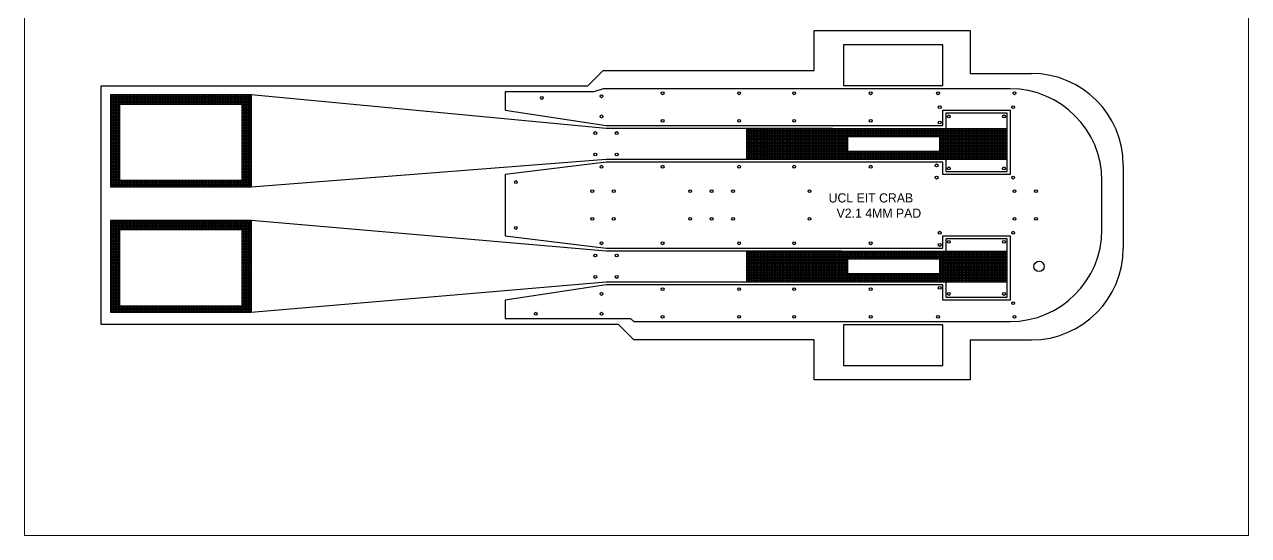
# Model space of a CAD drawing. Header units: millimetres. Extents: x 43.3 to 83.3, y 94.2 to 164.2.
# Drawn here: x 43.29 to 83.29, y 94.21 to 110.9 of the extents above; entities that cross this region are included whole.
import ezdxf

# ---------------------------------------------------------------- set-up
doc = ezdxf.new("R2010")
doc.units = ezdxf.units.MM
for name, color, linetype in [('Adhesion Layer', 52, 'Continuous'), ('Foil', 5, 'Continuous'), ('Opening', 1, 'Continuous'), ('Outline', 3, 'Continuous')]:
    doc.layers.add(name, color=color, linetype=linetype)

msp = doc.modelspace()

# ---------------------------------------------------------------- linework, layer by layer
at = {"layer": 'Adhesion Layer'}
for p, q in [((46.1, 108.6), (50.7, 108.6)), ((46.1, 108.6), (46.1, 105.6)), ((46.1, 108.55), (50.7, 108.55)), ((46.1, 108.5), (50.7, 108.5)), ((46.1, 108.45), (50.7, 108.45)), ((46.15, 108.6), (46.15, 105.6)), ((46.2, 108.6), (46.2, 105.6)), ((46.25, 108.6), (46.25, 105.6)), ((46.3, 108.6), (46.3, 105.6)), ((46.35, 108.6), (46.35, 105.6)), ((46.4, 108.6), (46.4, 105.6)), ((46.45, 108.6), (46.45, 108.3)), ((46.5, 108.6), (46.5, 108.3)), ((46.55, 108.6), (46.55, 108.3)), ((46.6, 108.6), (46.6, 108.3)), ((46.65, 108.6), (46.65, 108.3)), ((46.7, 108.6), (46.7, 108.3)), ((46.75, 108.6), (46.75, 108.3)), ((46.8, 108.6), (46.8, 108.3)), ((46.85, 108.6), (46.85, 108.3)), ((46.9, 108.6), (46.9, 108.3)), ((46.95, 108.6), (46.95, 108.3)), ((47, 108.6), (47, 108.3)), ((47.05, 108.6), (47.05, 108.3)), ((47.1, 108.6), (47.1, 108.3)), ((47.15, 108.6), (47.15, 108.3)), ((47.2, 108.6), (47.2, 108.3)), ((47.25, 108.6), (47.25, 108.3)), ((47.3, 108.6), (47.3, 108.3)), ((47.35, 108.6), (47.35, 108.3)), ((47.4, 108.6), (47.4, 108.3)), ((47.45, 108.6), (47.45, 108.3)), ((47.5, 108.6), (47.5, 108.3)), ((47.55, 108.6), (47.55, 108.3)), ((47.6, 108.6), (47.6, 108.3)), ((47.65, 108.6), (47.65, 108.3)), ((47.7, 108.6), (47.7, 108.3)), ((47.75, 108.6), (47.75, 108.3)), ((47.8, 108.6), (47.8, 108.3)), ((47.85, 108.6), (47.85, 108.3)), ((47.9, 108.6), (47.9, 108.3)), ((47.95, 108.6), (47.95, 108.3)), ((48, 108.6), (48, 108.3)), ((48.05, 108.6), (48.05, 108.3)), ((48.1, 108.6), (48.1, 108.3)), ((48.15, 108.6), (48.15, 108.3)), ((48.2, 108.6), (48.2, 108.3)), ((48.25, 108.6), (48.25, 108.3)), ((48.3, 108.6), (48.3, 108.3)), ((48.35, 108.6), (48.35, 108.3)), ((48.4, 108.6), (48.4, 108.3)), ((48.45, 108.6), (48.45, 108.3)), ((48.5, 108.6), (48.5, 108.3)), ((48.55, 108.6), (48.55, 108.3)), ((48.6, 108.6), (48.6, 108.3)), ((48.65, 108.6), (48.65, 108.3)), ((48.7, 108.6), (48.7, 108.3)), ((48.75, 108.6), (48.75, 108.3)), ((48.8, 108.6), (48.8, 108.3)), ((48.85, 108.6), (48.85, 108.3)), ((48.9, 108.6), (48.9, 108.3)), ((48.95, 108.6), (48.95, 108.3)), ((49, 108.6), (49, 108.3)), ((49.05, 108.6), (49.05, 108.3)), ((49.1, 108.6), (49.1, 108.3)), ((49.15, 108.6), (49.15, 108.3)), ((49.2, 108.6), (49.2, 108.3)), ((49.25, 108.6), (49.25, 108.3)), ((49.3, 108.6), (49.3, 108.3)), ((49.35, 108.6), (49.35, 108.3)), ((49.4, 108.6), (49.4, 108.3)), ((49.45, 108.6), (49.45, 108.3)), ((49.5, 108.6), (49.5, 108.3)), ((49.55, 108.6), (49.55, 108.3)), ((49.6, 108.6), (49.6, 108.3)), ((49.65, 108.6), (49.65, 108.3)), ((49.7, 108.6), (49.7, 108.3)), ((49.75, 108.6), (49.75, 108.3)), ((49.8, 108.6), (49.8, 108.3)), ((49.85, 108.6), (49.85, 108.3)), ((49.9, 108.6), (49.9, 108.3)), ((49.95, 108.6), (49.95, 108.3)), ((50, 108.6), (50, 108.3)), ((50.05, 108.6), (50.05, 108.3)), ((50.1, 108.6), (50.1, 108.3)), ((50.15, 108.6), (50.15, 108.3)), ((50.2, 108.6), (50.2, 108.3)), ((50.25, 108.6), (50.25, 108.3)), ((50.3, 108.6), (50.3, 108.3)), ((50.35, 108.6), (50.35, 108.3)), ((50.4, 108.6), (50.4, 105.6)), ((50.45, 108.6), (50.45, 105.6)), ((50.5, 108.6), (50.5, 105.6)), ((50.55, 108.6), (50.55, 105.6)), ((50.6, 108.6), (50.6, 105.6)), ((50.65, 108.6), (50.65, 105.6)), ((50.7, 108.6), (50.7, 105.6)), ((46.1, 108.4), (50.7, 108.4)), ((46.1, 108.35), (50.7, 108.35)), ((46.1, 108.3), (50.7, 108.3)), ((46.1, 108.25), (46.4, 108.25)), ((46.1, 108.2), (46.4, 108.2)), ((46.1, 108.15), (46.4, 108.15)), ((46.1, 108.1), (46.4, 108.1)), ((46.1, 108.05), (46.4, 108.05)), ((50.4, 108.25), (50.7, 108.25)), ((50.4, 108.2), (50.7, 108.2)), ((50.4, 108.15), (50.7, 108.15)), ((50.4, 108.1), (50.7, 108.1)), ((50.4, 108.05), (50.7, 108.05)), ((46.1, 108), (46.4, 108)), ((46.1, 107.95), (46.4, 107.95)), ((46.1, 107.9), (46.4, 107.9)), ((46.1, 107.85), (46.4, 107.85)), ((46.1, 107.8), (46.4, 107.8)), ((46.1, 107.75), (46.4, 107.75)), ((46.1, 107.7), (46.4, 107.7)), ((46.1, 107.65), (46.4, 107.65)), ((50.4, 108), (50.7, 108)), ((50.4, 107.95), (50.7, 107.95)), ((50.4, 107.9), (50.7, 107.9)), ((50.4, 107.85), (50.7, 107.85)), ((50.4, 107.8), (50.7, 107.8)), ((50.4, 107.75), (50.7, 107.75)), ((50.4, 107.7), (50.7, 107.7)), ((50.4, 107.65), (50.7, 107.65)), ((46.1, 107.6), (46.4, 107.6)), ((46.1, 107.55), (46.4, 107.55)), ((46.1, 107.5), (46.4, 107.5)), ((46.1, 107.45), (46.4, 107.45)), ((46.1, 107.4), (46.4, 107.4)), ((46.1, 107.35), (46.4, 107.35)), ((46.1, 107.3), (46.4, 107.3)), ((46.1, 107.25), (46.4, 107.25)), ((50.4, 107.6), (50.7, 107.6)), ((50.4, 107.55), (50.7, 107.55)), ((50.4, 107.5), (50.7, 107.5)), ((50.4, 107.45), (50.7, 107.45)), ((50.4, 107.4), (50.7, 107.4)), ((50.4, 107.35), (50.7, 107.35)), ((50.4, 107.3), (50.7, 107.3)), ((50.4, 107.25), (50.7, 107.25)), ((66.9, 106.5), (66.9, 107.5)), ((66.9, 107.5), (75.4, 107.5)), ((66.9, 107.45), (75.4, 107.45)), ((66.9, 107.4), (75.4, 107.4)), ((66.9, 107.35), (75.4, 107.35)), ((66.9, 107.3), (75.4, 107.3)), ((66.9, 107.25), (75.4, 107.25)), ((66.95, 106.5), (66.95, 107.5)), ((67, 106.5), (67, 107.5)), ((67.05, 106.5), (67.05, 107.5)), ((67.1, 106.5), (67.1, 107.5)), ((67.15, 106.5), (67.15, 107.5)), ((67.2, 106.5), (67.2, 107.5)), ((67.25, 106.5), (67.25, 107.5)), ((67.3, 106.5), (67.3, 107.5)), ((67.35, 106.5), (67.35, 107.5)), ((67.4, 106.5), (67.4, 107.5)), ((67.45, 106.5), (67.45, 107.5)), ((67.5, 106.5), (67.5, 107.5)), ((67.55, 106.5), (67.55, 107.5)), ((67.6, 106.5), (67.6, 107.5)), ((67.65, 106.5), (67.65, 107.5)), ((67.7, 106.5), (67.7, 107.5)), ((67.75, 106.5), (67.75, 107.5)), ((67.8, 106.5), (67.8, 107.5)), ((67.85, 106.5), (67.85, 107.5)), ((67.9, 106.5), (67.9, 107.5)), ((67.95, 106.5), (67.95, 107.5)), ((68, 106.5), (68, 107.5)), ((68.05, 106.5), (68.05, 107.5)), ((68.1, 106.5), (68.1, 107.5)), ((68.15, 106.5), (68.15, 107.5)), ((68.2, 106.5), (68.2, 107.5)), ((68.25, 106.5), (68.25, 107.5)), ((68.3, 106.5), (68.3, 107.5)), ((68.35, 106.5), (68.35, 107.5)), ((68.4, 106.5), (68.4, 107.5)), ((68.45, 106.5), (68.45, 107.5)), ((68.5, 106.5), (68.5, 107.5)), ((68.55, 106.5), (68.55, 107.5)), ((68.6, 106.5), (68.6, 107.5)), ((68.65, 106.5), (68.65, 107.5)), ((68.7, 106.5), (68.7, 107.5)), ((68.75, 106.5), (68.75, 107.5)), ((68.8, 106.5), (68.8, 107.5)), ((68.85, 106.5), (68.85, 107.5)), ((68.9, 106.5), (68.9, 107.5)), ((68.95, 106.5), (68.95, 107.5)), ((69, 106.5), (69, 107.5)), ((69.05, 106.5), (69.05, 107.5)), ((69.1, 106.5), (69.1, 107.5)), ((69.15, 106.5), (69.15, 107.5)), ((69.2, 106.5), (69.2, 107.5)), ((69.25, 106.5), (69.25, 107.5)), ((69.3, 106.5), (69.3, 107.5)), ((69.35, 106.5), (69.35, 107.5)), ((69.4, 106.5), (69.4, 107.5)), ((69.45, 106.5), (69.45, 107.5)), ((69.5, 106.5), (69.5, 107.5)), ((69.55, 106.5), (69.55, 107.5)), ((69.6, 106.5), (69.6, 107.5)), ((69.65, 106.5), (69.65, 107.5)), ((69.7, 106.5), (69.7, 107.5)), ((69.75, 106.5), (69.75, 107.5)), ((69.8, 106.5), (69.8, 107.5)), ((69.85, 106.5), (69.85, 107.5)), ((69.9, 106.5), (69.9, 107.5)), ((69.95, 106.5), (69.95, 107.5)), ((70, 106.5), (70, 107.5)), ((70.05, 106.5), (70.05, 107.5)), ((70.1, 106.5), (70.1, 107.5)), ((70.15, 106.5), (70.15, 107.5)), ((70.2, 106.5), (70.2, 107.5)), ((70.25, 107.233), (70.25, 107.5)), ((70.3, 107.233), (70.3, 107.5)), ((70.35, 107.233), (70.35, 107.5)), ((70.4, 107.233), (70.4, 107.5)), ((70.45, 107.233), (70.45, 107.5)), ((70.5, 107.233), (70.5, 107.5)), ((70.55, 107.233), (70.55, 107.5)), ((70.6, 107.233), (70.6, 107.5)), ((70.65, 107.233), (70.65, 107.5)), ((70.7, 107.233), (70.7, 107.5)), ((70.75, 107.233), (70.75, 107.5)), ((70.8, 107.233), (70.8, 107.5)), ((70.85, 107.233), (70.85, 107.5)), ((70.9, 107.233), (70.9, 107.5)), ((70.95, 107.233), (70.95, 107.5)), ((71, 107.233), (71, 107.5)), ((71.05, 107.233), (71.05, 107.5)), ((71.1, 107.233), (71.1, 107.5)), ((71.15, 107.233), (71.15, 107.5)), ((71.2, 107.233), (71.2, 107.5)), ((71.25, 107.233), (71.25, 107.5)), ((71.3, 107.233), (71.3, 107.5)), ((71.35, 107.233), (71.35, 107.5)), ((71.4, 107.233), (71.4, 107.5)), ((71.45, 107.233), (71.45, 107.5)), ((71.5, 107.233), (71.5, 107.5)), ((71.55, 107.233), (71.55, 107.5)), ((71.6, 107.233), (71.6, 107.5)), ((71.65, 107.233), (71.65, 107.5)), ((71.7, 107.233), (71.7, 107.5)), ((71.75, 107.233), (71.75, 107.5)), ((71.8, 107.233), (71.8, 107.5)), ((71.85, 107.233), (71.85, 107.5)), ((71.9, 107.233), (71.9, 107.5)), ((71.95, 107.233), (71.95, 107.5)), ((72, 107.233), (72, 107.5)), ((72.05, 107.233), (72.05, 107.5)), ((72.1, 107.233), (72.1, 107.5)), ((72.15, 107.233), (72.15, 107.5)), ((72.2, 107.233), (72.2, 107.5)), ((72.25, 107.233), (72.25, 107.5)), ((72.3, 107.233), (72.3, 107.5)), ((72.35, 107.233), (72.35, 107.5)), ((72.4, 107.233), (72.4, 107.5)), ((72.45, 107.233), (72.45, 107.5)), ((72.5, 107.233), (72.5, 107.5)), ((72.55, 107.233), (72.55, 107.5)), ((72.6, 107.233), (72.6, 107.5)), ((72.65, 107.233), (72.65, 107.5)), ((72.7, 107.233), (72.7, 107.5)), ((72.75, 107.233), (72.75, 107.5)), ((72.8, 107.233), (72.8, 107.5)), ((72.85, 107.233), (72.85, 107.5)), ((72.9, 107.233), (72.9, 107.5)), ((72.95, 107.233), (72.95, 107.5)), ((73, 107.233), (73, 107.5)), ((73.05, 107.233), (73.05, 107.5)), ((73.1, 107.233), (73.1, 107.5)), ((73.15, 107.233), (73.15, 107.5)), ((73.2, 106.5), (73.2, 107.5)), ((73.25, 106.5), (73.25, 107.5)), ((73.3, 106.5), (73.3, 107.5)), ((73.35, 106.5), (73.35, 107.5)), ((73.4, 106.5), (73.4, 107.5)), ((73.45, 106.5), (73.45, 107.5)), ((73.5, 106.5), (73.5, 107.5)), ((73.55, 106.5), (73.55, 107.5)), ((73.6, 106.5), (73.6, 107.5)), ((73.65, 106.5), (73.65, 107.5)), ((73.7, 106.5), (73.7, 107.5)), ((73.75, 106.5), (73.75, 107.5)), ((73.8, 106.5), (73.8, 107.5)), ((73.85, 106.5), (73.85, 107.5)), ((73.9, 106.5), (73.9, 107.5)), ((73.95, 106.5), (73.95, 107.5)), ((74, 106.5), (74, 107.5)), ((74.05, 106.5), (74.05, 107.5)), ((74.1, 106.5), (74.1, 107.5)), ((74.15, 106.5), (74.15, 107.5)), ((74.2, 106.5), (74.2, 107.5)), ((74.25, 106.5), (74.25, 107.5)), ((74.3, 106.5), (74.3, 107.5)), ((74.35, 106.5), (74.35, 107.5)), ((74.4, 106.5), (74.4, 107.5)), ((74.45, 106.5), (74.45, 107.5)), ((74.5, 106.5), (74.5, 107.5)), ((74.55, 106.5), (74.55, 107.5)), ((74.6, 106.5), (74.6, 107.5)), ((74.65, 106.5), (74.65, 107.5)), ((74.7, 106.5), (74.7, 107.5)), ((74.75, 106.5), (74.75, 107.5)), ((74.8, 106.5), (74.8, 107.5)), ((74.85, 106.5), (74.85, 107.5)), ((74.9, 106.5), (74.9, 107.5)), ((74.95, 106.5), (74.95, 107.5)), ((75, 106.5), (75, 107.5)), ((75.05, 106.5), (75.05, 107.5)), ((75.1, 106.5), (75.1, 107.5)), ((75.15, 106.5), (75.15, 107.5)), ((75.2, 106.5), (75.2, 107.5)), ((75.25, 106.5), (75.25, 107.5)), ((75.3, 106.5), (75.3, 107.5)), ((75.35, 106.5), (75.35, 107.5)), ((75.4, 106.5), (75.4, 107.5)), ((46.1, 107.2), (46.4, 107.2)), ((46.1, 107.15), (46.4, 107.15)), ((46.1, 107.1), (46.4, 107.1)), ((46.1, 107.05), (46.4, 107.05)), ((46.1, 107), (46.4, 107)), ((46.1, 106.95), (46.4, 106.95)), ((46.1, 106.9), (46.4, 106.9)), ((46.1, 106.85), (46.4, 106.85)), ((50.4, 107.2), (50.7, 107.2)), ((50.4, 107.15), (50.7, 107.15)), ((50.4, 107.1), (50.7, 107.1)), ((50.4, 107.05), (50.7, 107.05)), ((50.4, 107), (50.7, 107)), ((50.4, 106.95), (50.7, 106.95)), ((50.4, 106.9), (50.7, 106.9)), ((50.4, 106.85), (50.7, 106.85)), ((66.9, 107.2), (70.2, 107.2)), ((66.9, 107.15), (70.2, 107.15)), ((66.9, 107.1), (70.2, 107.1)), ((66.9, 107.05), (70.2, 107.05)), ((66.9, 107), (70.2, 107)), ((66.9, 106.95), (70.2, 106.95)), ((66.9, 106.9), (70.2, 106.9)), ((66.9, 106.85), (70.2, 106.85)), ((73.2, 107.2), (75.4, 107.2)), ((73.2, 107.15), (75.4, 107.15)), ((73.2, 107.1), (75.4, 107.1)), ((73.2, 107.05), (75.4, 107.05)), ((73.2, 107), (75.4, 107)), ((73.2, 106.95), (75.4, 106.95)), ((73.2, 106.9), (75.4, 106.9)), ((73.2, 106.85), (75.4, 106.85)), ((46.1, 106.8), (46.4, 106.8)), ((46.1, 106.75), (46.4, 106.75)), ((46.1, 106.7), (46.4, 106.7)), ((46.1, 106.65), (46.4, 106.65)), ((46.1, 106.6), (46.4, 106.6)), ((46.1, 106.55), (46.4, 106.55)), ((46.1, 106.5), (46.4, 106.5)), ((46.1, 106.45), (46.4, 106.45)), ((50.4, 106.8), (50.7, 106.8)), ((50.4, 106.75), (50.7, 106.75)), ((50.4, 106.7), (50.7, 106.7)), ((50.4, 106.65), (50.7, 106.65)), ((50.4, 106.6), (50.7, 106.6)), ((50.4, 106.55), (50.7, 106.55)), ((50.4, 106.5), (50.7, 106.5)), ((50.4, 106.45), (50.7, 106.45)), ((66.9, 106.8), (70.2, 106.8)), ((66.9, 106.75), (75.4, 106.75)), ((66.9, 106.7), (75.4, 106.7)), ((66.9, 106.65), (75.4, 106.65)), ((66.9, 106.6), (75.4, 106.6)), ((66.9, 106.55), (75.4, 106.55)), ((66.9, 106.5), (75.4, 106.5)), ((70.25, 106.5), (70.25, 106.767)), ((70.3, 106.5), (70.3, 106.767)), ((70.35, 106.5), (70.35, 106.767)), ((70.4, 106.5), (70.4, 106.767)), ((70.45, 106.5), (70.45, 106.767)), ((70.5, 106.5), (70.5, 106.767)), ((70.55, 106.5), (70.55, 106.767)), ((70.6, 106.5), (70.6, 106.767)), ((70.65, 106.5), (70.65, 106.767)), ((70.7, 106.5), (70.7, 106.767)), ((70.75, 106.5), (70.75, 106.767)), ((70.8, 106.5), (70.8, 106.767)), ((70.85, 106.5), (70.85, 106.767)), ((70.9, 106.5), (70.9, 106.767)), ((70.95, 106.5), (70.95, 106.767)), ((71, 106.5), (71, 106.767)), ((71.05, 106.5), (71.05, 106.767)), ((71.1, 106.5), (71.1, 106.767)), ((71.15, 106.5), (71.15, 106.767)), ((71.2, 106.5), (71.2, 106.767)), ((71.25, 106.5), (71.25, 106.767)), ((71.3, 106.5), (71.3, 106.767)), ((71.35, 106.5), (71.35, 106.767)), ((71.4, 106.5), (71.4, 106.767)), ((71.45, 106.5), (71.45, 106.767)), ((71.5, 106.5), (71.5, 106.767)), ((71.55, 106.5), (71.55, 106.767)), ((71.6, 106.5), (71.6, 106.767)), ((71.65, 106.5), (71.65, 106.767)), ((71.7, 106.5), (71.7, 106.767)), ((71.75, 106.5), (71.75, 106.767)), ((71.8, 106.5), (71.8, 106.767)), ((71.85, 106.5), (71.85, 106.767)), ((71.9, 106.5), (71.9, 106.767)), ((71.95, 106.5), (71.95, 106.767)), ((72, 106.5), (72, 106.767)), ((72.05, 106.5), (72.05, 106.767)), ((72.1, 106.5), (72.1, 106.767)), ((72.15, 106.5), (72.15, 106.767)), ((72.2, 106.5), (72.2, 106.767)), ((72.25, 106.5), (72.25, 106.767)), ((72.3, 106.5), (72.3, 106.767)), ((72.35, 106.5), (72.35, 106.767)), ((72.4, 106.5), (72.4, 106.767)), ((72.45, 106.5), (72.45, 106.767)), ((72.5, 106.5), (72.5, 106.767)), ((72.55, 106.5), (72.55, 106.767)), ((72.6, 106.5), (72.6, 106.767)), ((72.65, 106.5), (72.65, 106.767)), ((72.7, 106.5), (72.7, 106.767)), ((72.75, 106.5), (72.75, 106.767)), ((72.8, 106.5), (72.8, 106.767)), ((72.85, 106.5), (72.85, 106.767)), ((72.9, 106.5), (72.9, 106.767)), ((72.95, 106.5), (72.95, 106.767)), ((73, 106.5), (73, 106.767)), ((73.05, 106.5), (73.05, 106.767)), ((73.1, 106.5), (73.1, 106.767)), ((73.15, 106.5), (73.15, 106.767)), ((73.2, 106.8), (75.4, 106.8)), ((46.1, 106.4), (46.4, 106.4)), ((46.1, 106.35), (46.4, 106.35)), ((46.1, 106.3), (46.4, 106.3)), ((46.1, 106.25), (46.4, 106.25)), ((46.1, 106.2), (46.4, 106.2)), ((46.1, 106.15), (46.4, 106.15)), ((46.1, 106.1), (46.4, 106.1)), ((46.1, 106.05), (46.4, 106.05)), ((50.4, 106.4), (50.7, 106.4)), ((50.4, 106.35), (50.7, 106.35)), ((50.4, 106.3), (50.7, 106.3)), ((50.4, 106.25), (50.7, 106.25)), ((50.4, 106.2), (50.7, 106.2)), ((50.4, 106.15), (50.7, 106.15)), ((50.4, 106.1), (50.7, 106.1)), ((50.4, 106.05), (50.7, 106.05)), ((46.1, 106), (46.4, 106)), ((46.1, 105.95), (46.4, 105.95)), ((46.1, 105.9), (46.4, 105.9)), ((46.1, 105.85), (46.4, 105.85)), ((46.1, 105.8), (50.7, 105.8)), ((46.1, 105.75), (50.7, 105.75)), ((46.1, 105.7), (50.7, 105.7)), ((46.1, 105.65), (50.7, 105.65)), ((46.45, 105.8), (46.45, 105.6)), ((46.5, 105.8), (46.5, 105.6)), ((46.55, 105.8), (46.55, 105.6)), ((46.6, 105.8), (46.6, 105.6)), ((46.65, 105.8), (46.65, 105.6)), ((46.7, 105.8), (46.7, 105.6)), ((46.75, 105.8), (46.75, 105.6)), ((46.8, 105.8), (46.8, 105.6)), ((46.85, 105.8), (46.85, 105.6)), ((46.9, 105.8), (46.9, 105.6)), ((46.95, 105.8), (46.95, 105.6)), ((47, 105.8), (47, 105.6)), ((47.05, 105.8), (47.05, 105.6)), ((47.1, 105.8), (47.1, 105.6)), ((47.15, 105.8), (47.15, 105.6)), ((47.2, 105.8), (47.2, 105.6)), ((47.25, 105.8), (47.25, 105.6)), ((47.3, 105.8), (47.3, 105.6)), ((47.35, 105.8), (47.35, 105.6)), ((47.4, 105.8), (47.4, 105.6)), ((47.45, 105.8), (47.45, 105.6)), ((47.5, 105.8), (47.5, 105.6)), ((47.55, 105.8), (47.55, 105.6)), ((47.6, 105.8), (47.6, 105.6)), ((47.65, 105.8), (47.65, 105.6)), ((47.7, 105.8), (47.7, 105.6)), ((47.75, 105.8), (47.75, 105.6)), ((47.8, 105.8), (47.8, 105.6)), ((47.85, 105.8), (47.85, 105.6)), ((47.9, 105.8), (47.9, 105.6)), ((47.95, 105.8), (47.95, 105.6)), ((48, 105.8), (48, 105.6)), ((48.05, 105.8), (48.05, 105.6)), ((48.1, 105.8), (48.1, 105.6)), ((48.15, 105.8), (48.15, 105.6)), ((48.2, 105.8), (48.2, 105.6)), ((48.25, 105.8), (48.25, 105.6)), ((48.3, 105.8), (48.3, 105.6)), ((48.35, 105.8), (48.35, 105.6)), ((48.4, 105.8), (48.4, 105.6)), ((48.45, 105.8), (48.45, 105.6)), ((48.5, 105.8), (48.5, 105.6)), ((48.55, 105.8), (48.55, 105.6)), ((48.6, 105.8), (48.6, 105.6)), ((48.65, 105.8), (48.65, 105.6)), ((48.7, 105.8), (48.7, 105.6)), ((48.75, 105.8), (48.75, 105.6)), ((48.8, 105.8), (48.8, 105.6)), ((48.85, 105.8), (48.85, 105.6)), ((48.9, 105.8), (48.9, 105.6)), ((48.95, 105.8), (48.95, 105.6)), ((49, 105.8), (49, 105.6)), ((49.05, 105.8), (49.05, 105.6)), ((49.1, 105.8), (49.1, 105.6)), ((49.15, 105.8), (49.15, 105.6)), ((49.2, 105.8), (49.2, 105.6)), ((49.25, 105.8), (49.25, 105.6)), ((49.3, 105.8), (49.3, 105.6)), ((49.35, 105.8), (49.35, 105.6)), ((49.4, 105.8), (49.4, 105.6)), ((49.45, 105.8), (49.45, 105.6)), ((49.5, 105.8), (49.5, 105.6)), ((49.55, 105.8), (49.55, 105.6)), ((49.6, 105.8), (49.6, 105.6)), ((49.65, 105.8), (49.65, 105.6)), ((49.7, 105.8), (49.7, 105.6)), ((49.75, 105.8), (49.75, 105.6)), ((49.8, 105.8), (49.8, 105.6)), ((49.85, 105.8), (49.85, 105.6)), ((49.9, 105.8), (49.9, 105.6)), ((49.95, 105.8), (49.95, 105.6)), ((50, 105.8), (50, 105.6)), ((50.05, 105.8), (50.05, 105.6)), ((50.1, 105.8), (50.1, 105.6)), ((50.15, 105.8), (50.15, 105.6)), ((50.2, 105.8), (50.2, 105.6)), ((50.25, 105.8), (50.25, 105.6)), ((50.3, 105.8), (50.3, 105.6)), ((50.35, 105.8), (50.35, 105.6)), ((50.4, 106), (50.7, 106)), ((50.4, 105.95), (50.7, 105.95)), ((50.4, 105.9), (50.7, 105.9)), ((50.4, 105.85), (50.7, 105.85)), ((46.1, 105.6), (50.7, 105.6)), ((46.1, 104.5), (50.7, 104.5)), ((46.1, 104.5), (46.1, 101.5)), ((46.1, 104.45), (50.7, 104.45)), ((46.15, 104.5), (46.15, 101.5)), ((46.2, 104.5), (46.2, 101.5)), ((46.25, 104.5), (46.25, 101.5)), ((46.3, 104.5), (46.3, 101.5)), ((46.35, 104.5), (46.35, 101.5)), ((46.4, 104.5), (46.4, 101.5)), ((46.45, 104.5), (46.45, 104.2)), ((46.5, 104.5), (46.5, 104.2)), ((46.55, 104.5), (46.55, 104.2)), ((46.6, 104.5), (46.6, 104.2)), ((46.65, 104.5), (46.65, 104.2)), ((46.7, 104.5), (46.7, 104.2)), ((46.75, 104.5), (46.75, 104.2)), ((46.8, 104.5), (46.8, 104.2)), ((46.85, 104.5), (46.85, 104.2)), ((46.9, 104.5), (46.9, 104.2)), ((46.95, 104.5), (46.95, 104.2)), ((47, 104.5), (47, 104.2)), ((47.05, 104.5), (47.05, 104.2)), ((47.1, 104.5), (47.1, 104.2)), ((47.15, 104.5), (47.15, 104.2)), ((47.2, 104.5), (47.2, 104.2)), ((47.25, 104.5), (47.25, 104.2)), ((47.3, 104.5), (47.3, 104.2)), ((47.35, 104.5), (47.35, 104.2)), ((47.4, 104.5), (47.4, 104.2)), ((47.45, 104.5), (47.45, 104.2)), ((47.5, 104.5), (47.5, 104.2)), ((47.55, 104.5), (47.55, 104.2)), ((47.6, 104.5), (47.6, 104.2)), ((47.65, 104.5), (47.65, 104.2)), ((47.7, 104.5), (47.7, 104.2)), ((47.75, 104.5), (47.75, 104.2)), ((47.8, 104.5), (47.8, 104.2)), ((47.85, 104.5), (47.85, 104.2)), ((47.9, 104.5), (47.9, 104.2)), ((47.95, 104.5), (47.95, 104.2)), ((48, 104.5), (48, 104.2)), ((48.05, 104.5), (48.05, 104.2)), ((48.1, 104.5), (48.1, 104.2)), ((48.15, 104.5), (48.15, 104.2)), ((48.2, 104.5), (48.2, 104.2)), ((48.25, 104.5), (48.25, 104.2)), ((48.3, 104.5), (48.3, 104.2)), ((48.35, 104.5), (48.35, 104.2)), ((48.4, 104.5), (48.4, 104.2)), ((48.45, 104.5), (48.45, 104.2)), ((48.5, 104.5), (48.5, 104.2)), ((48.55, 104.5), (48.55, 104.2)), ((48.6, 104.5), (48.6, 104.2)), ((48.65, 104.5), (48.65, 104.2)), ((48.7, 104.5), (48.7, 104.2)), ((48.75, 104.5), (48.75, 104.2)), ((48.8, 104.5), (48.8, 104.2)), ((48.85, 104.5), (48.85, 104.2)), ((48.9, 104.5), (48.9, 104.2)), ((48.95, 104.5), (48.95, 104.2)), ((49, 104.5), (49, 104.2)), ((49.05, 104.5), (49.05, 104.2)), ((49.1, 104.5), (49.1, 104.2)), ((49.15, 104.5), (49.15, 104.2)), ((49.2, 104.5), (49.2, 104.2)), ((49.25, 104.5), (49.25, 104.2)), ((49.3, 104.5), (49.3, 104.2)), ((49.35, 104.5), (49.35, 104.2)), ((49.4, 104.5), (49.4, 104.2)), ((49.45, 104.5), (49.45, 104.2)), ((49.5, 104.5), (49.5, 104.2)), ((49.55, 104.5), (49.55, 104.2)), ((49.6, 104.5), (49.6, 104.2)), ((49.65, 104.5), (49.65, 104.2)), ((49.7, 104.5), (49.7, 104.2)), ((49.75, 104.5), (49.75, 104.2)), ((49.8, 104.5), (49.8, 104.2)), ((49.85, 104.5), (49.85, 104.2)), ((49.9, 104.5), (49.9, 104.2)), ((49.95, 104.5), (49.95, 104.2)), ((50, 104.5), (50, 104.2)), ((50.05, 104.5), (50.05, 104.2)), ((50.1, 104.5), (50.1, 104.2)), ((50.15, 104.5), (50.15, 104.2)), ((50.2, 104.5), (50.2, 104.2)), ((50.25, 104.5), (50.25, 104.2)), ((50.3, 104.5), (50.3, 104.2)), ((50.35, 104.5), (50.35, 104.2)), ((50.4, 104.5), (50.4, 101.5)), ((50.45, 104.5), (50.45, 101.5)), ((50.5, 104.5), (50.5, 101.5)), ((50.55, 104.5), (50.55, 101.5)), ((50.6, 104.5), (50.6, 101.5)), ((50.65, 104.5), (50.65, 101.5)), ((50.7, 104.5), (50.7, 101.5)), ((46.1, 104.4), (50.7, 104.4)), ((46.1, 104.35), (50.7, 104.35)), ((46.1, 104.3), (50.7, 104.3)), ((46.1, 104.25), (50.7, 104.25)), ((46.1, 104.2), (50.7, 104.2)), ((46.1, 104.15), (46.4, 104.15)), ((46.1, 104.1), (46.4, 104.1)), ((46.1, 104.05), (46.4, 104.05)), ((50.4, 104.15), (50.7, 104.15)), ((50.4, 104.1), (50.7, 104.1)), ((50.4, 104.05), (50.7, 104.05)), ((46.1, 104), (46.4, 104)), ((46.1, 103.95), (46.4, 103.95)), ((46.1, 103.9), (46.4, 103.9)), ((46.1, 103.85), (46.4, 103.85)), ((46.1, 103.8), (46.4, 103.8)), ((46.1, 103.75), (46.4, 103.75)), ((46.1, 103.7), (46.4, 103.7)), ((46.1, 103.65), (46.4, 103.65)), ((50.4, 104), (50.7, 104)), ((50.4, 103.95), (50.7, 103.95)), ((50.4, 103.9), (50.7, 103.9)), ((50.4, 103.85), (50.7, 103.85)), ((50.4, 103.8), (50.7, 103.8)), ((50.4, 103.75), (50.7, 103.75)), ((50.4, 103.7), (50.7, 103.7)), ((50.4, 103.65), (50.7, 103.65)), ((46.1, 103.6), (46.4, 103.6)), ((46.1, 103.55), (46.4, 103.55)), ((46.1, 103.5), (46.4, 103.5)), ((46.1, 103.45), (46.4, 103.45)), ((46.1, 103.4), (46.4, 103.4)), ((46.1, 103.35), (46.4, 103.35)), ((46.1, 103.3), (46.4, 103.3)), ((46.1, 103.25), (46.4, 103.25)), ((50.4, 103.6), (50.7, 103.6)), ((50.4, 103.55), (50.7, 103.55)), ((50.4, 103.5), (50.7, 103.5)), ((50.4, 103.45), (50.7, 103.45)), ((50.4, 103.4), (50.7, 103.4)), ((50.4, 103.35), (50.7, 103.35)), ((50.4, 103.3), (50.7, 103.3)), ((50.4, 103.25), (50.7, 103.25)), ((66.9, 102.5), (66.9, 103.5)), ((66.9, 103.5), (75.4, 103.5)), ((66.9, 103.45), (75.4, 103.45)), ((66.9, 103.4), (75.4, 103.4)), ((66.9, 103.35), (75.4, 103.35)), ((66.9, 103.3), (75.4, 103.3)), ((66.9, 103.25), (75.4, 103.25)), ((66.95, 102.5), (66.95, 103.5)), ((67, 102.5), (67, 103.5)), ((67.05, 102.5), (67.05, 103.5)), ((67.1, 102.5), (67.1, 103.5)), ((67.15, 102.5), (67.15, 103.5)), ((67.2, 102.5), (67.2, 103.5)), ((67.25, 102.5), (67.25, 103.5)), ((67.3, 102.5), (67.3, 103.5)), ((67.35, 102.5), (67.35, 103.5)), ((67.4, 102.5), (67.4, 103.5)), ((67.45, 102.5), (67.45, 103.5)), ((67.5, 102.5), (67.5, 103.5)), ((67.55, 102.5), (67.55, 103.5)), ((67.6, 102.5), (67.6, 103.5)), ((67.65, 102.5), (67.65, 103.5)), ((67.7, 102.5), (67.7, 103.5)), ((67.75, 102.5), (67.75, 103.5)), ((67.8, 102.5), (67.8, 103.5)), ((67.85, 102.5), (67.85, 103.5)), ((67.9, 102.5), (67.9, 103.5)), ((67.95, 102.5), (67.95, 103.5)), ((68, 102.5), (68, 103.5)), ((68.05, 102.5), (68.05, 103.5)), ((68.1, 102.5), (68.1, 103.5)), ((68.15, 102.5), (68.15, 103.5)), ((68.2, 102.5), (68.2, 103.5)), ((68.25, 102.5), (68.25, 103.5)), ((68.3, 102.5), (68.3, 103.5)), ((68.35, 102.5), (68.35, 103.5)), ((68.4, 102.5), (68.4, 103.5)), ((68.45, 102.5), (68.45, 103.5)), ((68.5, 102.5), (68.5, 103.5)), ((68.55, 102.5), (68.55, 103.5)), ((68.6, 102.5), (68.6, 103.5)), ((68.65, 102.5), (68.65, 103.5)), ((68.7, 102.5), (68.7, 103.5)), ((68.75, 102.5), (68.75, 103.5)), ((68.8, 102.5), (68.8, 103.5)), ((68.85, 102.5), (68.85, 103.5)), ((68.9, 102.5), (68.9, 103.5)), ((68.95, 102.5), (68.95, 103.5)), ((69, 102.5), (69, 103.5)), ((69.05, 102.5), (69.05, 103.5)), ((69.1, 102.5), (69.1, 103.5)), ((69.15, 102.5), (69.15, 103.5)), ((69.2, 102.5), (69.2, 103.5)), ((69.25, 102.5), (69.25, 103.5)), ((69.3, 102.5), (69.3, 103.5)), ((69.35, 102.5), (69.35, 103.5)), ((69.4, 102.5), (69.4, 103.5)), ((69.45, 102.5), (69.45, 103.5)), ((69.5, 102.5), (69.5, 103.5)), ((69.55, 102.5), (69.55, 103.5)), ((69.6, 102.5), (69.6, 103.5)), ((69.65, 102.5), (69.65, 103.5)), ((69.7, 102.5), (69.7, 103.5)), ((69.75, 102.5), (69.75, 103.5)), ((69.8, 102.5), (69.8, 103.5)), ((69.85, 102.5), (69.85, 103.5)), ((69.9, 102.5), (69.9, 103.5)), ((69.95, 102.5), (69.95, 103.5)), ((70, 102.5), (70, 103.5)), ((70.05, 102.5), (70.05, 103.5)), ((70.1, 102.5), (70.1, 103.5)), ((70.15, 102.5), (70.15, 103.5)), ((70.2, 102.5), (70.2, 103.5)), ((70.25, 103.233), (70.25, 103.5)), ((70.3, 103.233), (70.3, 103.5)), ((70.35, 103.233), (70.35, 103.5)), ((70.4, 103.233), (70.4, 103.5)), ((70.45, 103.233), (70.45, 103.5)), ((70.5, 103.233), (70.5, 103.5)), ((70.55, 103.233), (70.55, 103.5)), ((70.6, 103.233), (70.6, 103.5)), ((70.65, 103.233), (70.65, 103.5)), ((70.7, 103.233), (70.7, 103.5)), ((70.75, 103.233), (70.75, 103.5)), ((70.8, 103.233), (70.8, 103.5)), ((70.85, 103.233), (70.85, 103.5)), ((70.9, 103.233), (70.9, 103.5)), ((70.95, 103.233), (70.95, 103.5)), ((71, 103.233), (71, 103.5)), ((71.05, 103.233), (71.05, 103.5)), ((71.1, 103.233), (71.1, 103.5)), ((71.15, 103.233), (71.15, 103.5)), ((71.2, 103.233), (71.2, 103.5)), ((71.25, 103.233), (71.25, 103.5)), ((71.3, 103.233), (71.3, 103.5)), ((71.35, 103.233), (71.35, 103.5)), ((71.4, 103.233), (71.4, 103.5)), ((71.45, 103.233), (71.45, 103.5)), ((71.5, 103.233), (71.5, 103.5)), ((71.55, 103.233), (71.55, 103.5)), ((71.6, 103.233), (71.6, 103.5)), ((71.65, 103.233), (71.65, 103.5)), ((71.7, 103.233), (71.7, 103.5)), ((71.75, 103.233), (71.75, 103.5)), ((71.8, 103.233), (71.8, 103.5)), ((71.85, 103.233), (71.85, 103.5)), ((71.9, 103.233), (71.9, 103.5)), ((71.95, 103.233), (71.95, 103.5)), ((72, 103.233), (72, 103.5)), ((72.05, 103.233), (72.05, 103.5)), ((72.1, 103.233), (72.1, 103.5)), ((72.15, 103.233), (72.15, 103.5)), ((72.2, 103.233), (72.2, 103.5)), ((72.25, 103.233), (72.25, 103.5)), ((72.3, 103.233), (72.3, 103.5)), ((72.35, 103.233), (72.35, 103.5)), ((72.4, 103.233), (72.4, 103.5)), ((72.45, 103.233), (72.45, 103.5)), ((72.5, 103.233), (72.5, 103.5)), ((72.55, 103.233), (72.55, 103.5)), ((72.6, 103.233), (72.6, 103.5)), ((72.65, 103.233), (72.65, 103.5)), ((72.7, 103.233), (72.7, 103.5)), ((72.75, 103.233), (72.75, 103.5)), ((72.8, 103.233), (72.8, 103.5)), ((72.85, 103.233), (72.85, 103.5)), ((72.9, 103.233), (72.9, 103.5)), ((72.95, 103.233), (72.95, 103.5)), ((73, 103.233), (73, 103.5)), ((73.05, 103.233), (73.05, 103.5)), ((73.1, 103.233), (73.1, 103.5)), ((73.15, 103.233), (73.15, 103.5)), ((73.2, 102.5), (73.2, 103.5)), ((73.25, 102.5), (73.25, 103.5)), ((73.3, 102.5), (73.3, 103.5)), ((73.35, 102.5), (73.35, 103.5)), ((73.4, 102.5), (73.4, 103.5)), ((73.45, 102.5), (73.45, 103.5)), ((73.5, 102.5), (73.5, 103.5)), ((73.55, 102.5), (73.55, 103.5)), ((73.6, 102.5), (73.6, 103.5)), ((73.65, 102.5), (73.65, 103.5)), ((73.7, 102.5), (73.7, 103.5)), ((73.75, 102.5), (73.75, 103.5)), ((73.8, 102.5), (73.8, 103.5)), ((73.85, 102.5), (73.85, 103.5)), ((73.9, 102.5), (73.9, 103.5)), ((73.95, 102.5), (73.95, 103.5)), ((74, 102.5), (74, 103.5)), ((74.05, 102.5), (74.05, 103.5)), ((74.1, 102.5), (74.1, 103.5)), ((74.15, 102.5), (74.15, 103.5)), ((74.2, 102.5), (74.2, 103.5)), ((74.25, 102.5), (74.25, 103.5)), ((74.3, 102.5), (74.3, 103.5)), ((74.35, 102.5), (74.35, 103.5)), ((74.4, 102.5), (74.4, 103.5)), ((74.45, 102.5), (74.45, 103.5)), ((74.5, 102.5), (74.5, 103.5)), ((74.55, 102.5), (74.55, 103.5)), ((74.6, 102.5), (74.6, 103.5)), ((74.65, 102.5), (74.65, 103.5)), ((74.7, 102.5), (74.7, 103.5)), ((74.75, 102.5), (74.75, 103.5)), ((74.8, 102.5), (74.8, 103.5)), ((74.85, 102.5), (74.85, 103.5)), ((74.9, 102.5), (74.9, 103.5)), ((74.95, 102.5), (74.95, 103.5)), ((75, 102.5), (75, 103.5)), ((75.05, 102.5), (75.05, 103.5)), ((75.1, 102.5), (75.1, 103.5)), ((75.15, 102.5), (75.15, 103.5)), ((75.2, 102.5), (75.2, 103.5)), ((75.25, 102.5), (75.25, 103.5)), ((75.3, 102.5), (75.3, 103.5)), ((75.35, 102.5), (75.35, 103.5)), ((75.4, 102.5), (75.4, 103.5)), ((46.1, 103.2), (46.4, 103.2)), ((46.1, 103.15), (46.4, 103.15)), ((46.1, 103.1), (46.4, 103.1)), ((46.1, 103.05), (46.4, 103.05)), ((46.1, 103), (46.4, 103)), ((46.1, 102.95), (46.4, 102.95)), ((46.1, 102.9), (46.4, 102.9)), ((46.1, 102.85), (46.4, 102.85)), ((50.4, 103.2), (50.7, 103.2)), ((50.4, 103.15), (50.7, 103.15)), ((50.4, 103.1), (50.7, 103.1)), ((50.4, 103.05), (50.7, 103.05)), ((50.4, 103), (50.7, 103)), ((50.4, 102.95), (50.7, 102.95)), ((50.4, 102.9), (50.7, 102.9)), ((50.4, 102.85), (50.7, 102.85)), ((66.9, 103.2), (70.2, 103.2)), ((66.9, 103.15), (70.2, 103.15)), ((66.9, 103.1), (70.2, 103.1)), ((66.9, 103.05), (70.2, 103.05)), ((66.9, 103), (70.2, 103)), ((66.9, 102.95), (70.2, 102.95)), ((66.9, 102.9), (70.2, 102.9)), ((66.9, 102.85), (70.2, 102.85)), ((73.2, 103.2), (75.4, 103.2)), ((73.2, 103.15), (75.4, 103.15)), ((73.2, 103.1), (75.4, 103.1)), ((73.2, 103.05), (75.4, 103.05)), ((73.2, 103), (75.4, 103)), ((73.2, 102.95), (75.4, 102.95)), ((73.2, 102.9), (75.4, 102.9)), ((73.2, 102.85), (75.4, 102.85)), ((46.1, 102.8), (46.4, 102.8)), ((46.1, 102.75), (46.4, 102.75)), ((46.1, 102.7), (46.4, 102.7)), ((46.1, 102.65), (46.4, 102.65)), ((46.1, 102.6), (46.4, 102.6)), ((46.1, 102.55), (46.4, 102.55)), ((46.1, 102.5), (46.4, 102.5)), ((46.1, 102.45), (46.4, 102.45)), ((50.4, 102.8), (50.7, 102.8)), ((50.4, 102.75), (50.7, 102.75)), ((50.4, 102.7), (50.7, 102.7)), ((50.4, 102.65), (50.7, 102.65)), ((50.4, 102.6), (50.7, 102.6)), ((50.4, 102.55), (50.7, 102.55)), ((50.4, 102.5), (50.7, 102.5)), ((50.4, 102.45), (50.7, 102.45)), ((66.9, 102.8), (70.2, 102.8)), ((66.9, 102.75), (75.4, 102.75)), ((66.9, 102.7), (75.4, 102.7)), ((66.9, 102.65), (75.4, 102.65)), ((66.9, 102.6), (75.4, 102.6)), ((66.9, 102.55), (75.4, 102.55)), ((66.9, 102.5), (75.4, 102.5)), ((70.25, 102.5), (70.25, 102.767)), ((70.3, 102.5), (70.3, 102.767)), ((70.35, 102.5), (70.35, 102.767)), ((70.4, 102.5), (70.4, 102.767)), ((70.45, 102.5), (70.45, 102.767)), ((70.5, 102.5), (70.5, 102.767)), ((70.55, 102.5), (70.55, 102.767)), ((70.6, 102.5), (70.6, 102.767)), ((70.65, 102.5), (70.65, 102.767)), ((70.7, 102.5), (70.7, 102.767)), ((70.75, 102.5), (70.75, 102.767)), ((70.8, 102.5), (70.8, 102.767)), ((70.85, 102.5), (70.85, 102.767)), ((70.9, 102.5), (70.9, 102.767)), ((70.95, 102.5), (70.95, 102.767)), ((71, 102.5), (71, 102.767)), ((71.05, 102.5), (71.05, 102.767)), ((71.1, 102.5), (71.1, 102.767)), ((71.15, 102.5), (71.15, 102.767)), ((71.2, 102.5), (71.2, 102.767)), ((71.25, 102.5), (71.25, 102.767)), ((71.3, 102.5), (71.3, 102.767)), ((71.35, 102.5), (71.35, 102.767)), ((71.4, 102.5), (71.4, 102.767)), ((71.45, 102.5), (71.45, 102.767)), ((71.5, 102.5), (71.5, 102.767)), ((71.55, 102.5), (71.55, 102.767)), ((71.6, 102.5), (71.6, 102.767)), ((71.65, 102.5), (71.65, 102.767)), ((71.7, 102.5), (71.7, 102.767)), ((71.75, 102.5), (71.75, 102.767)), ((71.8, 102.5), (71.8, 102.767)), ((71.85, 102.5), (71.85, 102.767)), ((71.9, 102.5), (71.9, 102.767)), ((71.95, 102.5), (71.95, 102.767)), ((72, 102.5), (72, 102.767)), ((72.05, 102.5), (72.05, 102.767)), ((72.1, 102.5), (72.1, 102.767)), ((72.15, 102.5), (72.15, 102.767)), ((72.2, 102.5), (72.2, 102.767)), ((72.25, 102.5), (72.25, 102.767)), ((72.3, 102.5), (72.3, 102.767)), ((72.35, 102.5), (72.35, 102.767)), ((72.4, 102.5), (72.4, 102.767)), ((72.45, 102.5), (72.45, 102.767)), ((72.5, 102.5), (72.5, 102.767)), ((72.55, 102.5), (72.55, 102.767)), ((72.6, 102.5), (72.6, 102.767)), ((72.65, 102.5), (72.65, 102.767)), ((72.7, 102.5), (72.7, 102.767)), ((72.75, 102.5), (72.75, 102.767)), ((72.8, 102.5), (72.8, 102.767)), ((72.85, 102.5), (72.85, 102.767)), ((72.9, 102.5), (72.9, 102.767)), ((72.95, 102.5), (72.95, 102.767)), ((73, 102.5), (73, 102.767)), ((73.05, 102.5), (73.05, 102.767)), ((73.1, 102.5), (73.1, 102.767)), ((73.15, 102.5), (73.15, 102.767)), ((73.2, 102.8), (75.4, 102.8)), ((46.1, 102.4), (46.4, 102.4)), ((46.1, 102.35), (46.4, 102.35)), ((46.1, 102.3), (46.4, 102.3)), ((46.1, 102.25), (46.4, 102.25)), ((46.1, 102.2), (46.4, 102.2)), ((46.1, 102.15), (46.4, 102.15)), ((46.1, 102.1), (46.4, 102.1)), ((46.1, 102.05), (46.4, 102.05)), ((50.4, 102.4), (50.7, 102.4)), ((50.4, 102.35), (50.7, 102.35)), ((50.4, 102.3), (50.7, 102.3)), ((50.4, 102.25), (50.7, 102.25)), ((50.4, 102.2), (50.7, 102.2)), ((50.4, 102.15), (50.7, 102.15)), ((50.4, 102.1), (50.7, 102.1)), ((50.4, 102.05), (50.7, 102.05)), ((46.1, 102), (46.4, 102)), ((46.1, 101.95), (46.4, 101.95)), ((46.1, 101.9), (46.4, 101.9)), ((46.1, 101.85), (46.4, 101.85)), ((46.1, 101.8), (46.4, 101.8)), ((46.1, 101.75), (46.4, 101.75)), ((46.1, 101.7), (50.7, 101.7)), ((46.1, 101.65), (50.7, 101.65)), ((46.45, 101.7), (46.45, 101.5)), ((46.5, 101.7), (46.5, 101.5)), ((46.55, 101.7), (46.55, 101.5)), ((46.6, 101.7), (46.6, 101.5)), ((46.65, 101.7), (46.65, 101.5)), ((46.7, 101.7), (46.7, 101.5)), ((46.75, 101.7), (46.75, 101.5)), ((46.8, 101.7), (46.8, 101.5)), ((46.85, 101.7), (46.85, 101.5)), ((46.9, 101.7), (46.9, 101.5)), ((46.95, 101.7), (46.95, 101.5)), ((47, 101.7), (47, 101.5)), ((47.05, 101.7), (47.05, 101.5)), ((47.1, 101.7), (47.1, 101.5)), ((47.15, 101.7), (47.15, 101.5)), ((47.2, 101.7), (47.2, 101.5)), ((47.25, 101.7), (47.25, 101.5)), ((47.3, 101.7), (47.3, 101.5)), ((47.35, 101.7), (47.35, 101.5)), ((47.4, 101.7), (47.4, 101.5)), ((47.45, 101.7), (47.45, 101.5)), ((47.5, 101.7), (47.5, 101.5)), ((47.55, 101.7), (47.55, 101.5)), ((47.6, 101.7), (47.6, 101.5)), ((47.65, 101.7), (47.65, 101.5)), ((47.7, 101.7), (47.7, 101.5)), ((47.75, 101.7), (47.75, 101.5)), ((47.8, 101.7), (47.8, 101.5)), ((47.85, 101.7), (47.85, 101.5)), ((47.9, 101.7), (47.9, 101.5)), ((47.95, 101.7), (47.95, 101.5)), ((48, 101.7), (48, 101.5)), ((48.05, 101.7), (48.05, 101.5)), ((48.1, 101.7), (48.1, 101.5)), ((48.15, 101.7), (48.15, 101.5)), ((48.2, 101.7), (48.2, 101.5)), ((48.25, 101.7), (48.25, 101.5)), ((48.3, 101.7), (48.3, 101.5)), ((48.35, 101.7), (48.35, 101.5)), ((48.4, 101.7), (48.4, 101.5)), ((48.45, 101.7), (48.45, 101.5)), ((48.5, 101.7), (48.5, 101.5)), ((48.55, 101.7), (48.55, 101.5)), ((48.6, 101.7), (48.6, 101.5)), ((48.65, 101.7), (48.65, 101.5)), ((48.7, 101.7), (48.7, 101.5)), ((48.75, 101.7), (48.75, 101.5)), ((48.8, 101.7), (48.8, 101.5)), ((48.85, 101.7), (48.85, 101.5)), ((48.9, 101.7), (48.9, 101.5)), ((48.95, 101.7), (48.95, 101.5)), ((49, 101.7), (49, 101.5)), ((49.05, 101.7), (49.05, 101.5)), ((49.1, 101.7), (49.1, 101.5)), ((49.15, 101.7), (49.15, 101.5)), ((49.2, 101.7), (49.2, 101.5)), ((49.25, 101.7), (49.25, 101.5)), ((49.3, 101.7), (49.3, 101.5)), ((49.35, 101.7), (49.35, 101.5)), ((49.4, 101.7), (49.4, 101.5)), ((49.45, 101.7), (49.45, 101.5)), ((49.5, 101.7), (49.5, 101.5)), ((49.55, 101.7), (49.55, 101.5)), ((49.6, 101.7), (49.6, 101.5)), ((49.65, 101.7), (49.65, 101.5)), ((49.7, 101.7), (49.7, 101.5)), ((49.75, 101.7), (49.75, 101.5)), ((49.8, 101.7), (49.8, 101.5)), ((49.85, 101.7), (49.85, 101.5)), ((49.9, 101.7), (49.9, 101.5)), ((49.95, 101.7), (49.95, 101.5)), ((50, 101.7), (50, 101.5)), ((50.05, 101.7), (50.05, 101.5)), ((50.1, 101.7), (50.1, 101.5)), ((50.15, 101.7), (50.15, 101.5)), ((50.2, 101.7), (50.2, 101.5)), ((50.25, 101.7), (50.25, 101.5)), ((50.3, 101.7), (50.3, 101.5)), ((50.35, 101.7), (50.35, 101.5)), ((50.4, 102), (50.7, 102)), ((50.4, 101.95), (50.7, 101.95)), ((50.4, 101.9), (50.7, 101.9)), ((50.4, 101.85), (50.7, 101.85)), ((50.4, 101.8), (50.7, 101.8)), ((50.4, 101.75), (50.7, 101.75)), ((46.1, 101.6), (50.7, 101.6)), ((46.1, 101.55), (50.7, 101.55)), ((46.1, 101.5), (50.7, 101.5))]:
    msp.add_line(p, q, dxfattribs=at)
at = {"layer": 'Foil'}
for p, q in [((73.2, 110.236), (70.057, 110.236)), ((70.057, 110.236), (70.057, 108.91)), ((73.3, 110.236), (73.2, 110.236)), ((73.3, 108.91), (73.3, 110.236)), ((62.2, 108.8), (61.9, 108.7)), ((69.7, 108.8), (62.2, 108.8)), ((73.4, 108.8), (69.7, 108.8)), ((70.057, 108.91), (73.2, 108.91)), ((73.2, 108.91), (73.3, 108.91)), ((75.4, 108.8), (73.4, 108.8)), ((75.5, 108.8), (75.4, 108.8)), ((50.7, 108.6), (46.1, 108.6)), ((46.1, 108.6), (46.1, 105.6)), ((62.3, 107.5), (50.7, 108.6)), ((61.9, 108.7), (59, 108.7)), ((59, 108.7), (59, 108.1)), ((59, 108.1), (62.3, 107.6)), ((73.3, 107.6), (73.3, 108.1)), ((73.3, 108.1), (73.4, 108.1)), ((73.4, 108.1), (75.5, 108.1)), ((75.4, 108), (73.4, 108)), ((73.4, 108), (73.4, 107.5)), ((75.4, 106.1), (75.4, 108)), ((75.5, 108.1), (75.5, 107)), ((62.3, 107.6), (62.4, 107.6)), ((62.4, 107.6), (67.1, 107.6)), ((67.1, 107.6), (69.7, 107.6)), ((69.7, 107.6), (73.3, 107.6)), ((66.9, 107.5), (62.3, 107.5)), ((69.7, 107.5), (66.9, 107.5)), ((69.7, 107.5), (73.4, 107.5)), ((75.5, 107), (75.5, 106)), ((50.7, 105.6), (62.3, 106.5)), ((62.3, 106.4), (59, 106)), ((62.3, 106.5), (63.2, 106.5)), ((63.3, 106.4), (62.3, 106.4)), ((63.2, 106.5), (66.9, 106.5)), ((67, 106.4), (63.3, 106.4)), ((66.9, 106.5), (69.7, 106.5)), ((69.7, 106.4), (67, 106.4)), ((69.7, 106.5), (70, 106.5)), ((73.2, 106.4), (69.7, 106.4)), ((70, 106.5), (73.4, 106.5)), ((73.3, 106.4), (73.2, 106.4)), ((73.3, 106), (73.3, 106.4)), ((73.4, 106.5), (73.4, 106.1)), ((59, 106), (59, 104)), ((73.4, 106), (73.3, 106)), ((73.4, 106.1), (75.4, 106.1)), ((75.5, 106), (73.4, 106)), ((46.1, 105.6), (50.7, 105.6)), ((78.5, 104.2), (78.5, 105.8)), ((46.1, 104.5), (46.1, 101.5)), ((50.7, 104.5), (46.1, 104.5)), ((62.3, 103.5), (50.7, 104.5)), ((59, 104), (62.3, 103.6)), ((73.3, 103.6), (73.3, 104)), ((73.3, 104), (73.4, 104)), ((73.4, 104), (75.5, 104)), ((75.5, 104), (75.5, 103)), ((62.3, 103.6), (63.4, 103.6)), ((63.4, 103.6), (67, 103.6)), ((67, 103.6), (69.7, 103.6)), ((69.7, 103.6), (73.3, 103.6)), ((75.4, 103.9), (73.4, 103.9)), ((73.4, 103.9), (73.4, 103.5)), ((75.4, 102), (75.4, 103.9)), ((63.3, 103.5), (62.3, 103.5)), ((66.9, 103.5), (63.3, 103.5)), ((69.7, 103.5), (66.9, 103.5)), ((70, 103.5), (69.7, 103.5)), ((70, 103.5), (73.4, 103.5)), ((75.5, 103), (75.5, 101.9)), ((50.7, 101.5), (62.3, 102.5)), ((62.3, 102.4), (59, 101.9)), ((62.3, 102.5), (63.2, 102.5)), ((63.4, 102.4), (62.3, 102.4)), ((63.2, 102.5), (66.9, 102.5)), ((67.1, 102.4), (63.4, 102.4)), ((66.9, 102.5), (69.7, 102.5)), ((69.7, 102.4), (67.1, 102.4)), ((69.7, 102.5), (70, 102.5)), ((73.2, 102.4), (69.7, 102.4)), ((70, 102.5), (73.4, 102.5)), ((73.3, 102.4), (73.2, 102.4)), ((73.3, 101.9), (73.3, 102.4)), ((73.4, 102.5), (73.4, 102)), ((73.4, 102), (75.4, 102)), ((59, 101.9), (59, 101.3)), ((73.4, 101.9), (73.3, 101.9)), ((75.5, 101.9), (73.4, 101.9)), ((46.1, 101.5), (50.7, 101.5)), ((59, 101.3), (63.1, 101.3)), ((63.1, 101.3), (63.2, 101.2)), ((63.2, 101.2), (69.7, 101.2)), ((69.7, 101.2), (73.2, 101.2)), ((73.2, 101.2), (75.4, 101.2)), ((75.4, 101.2), (75.5, 101.2)), ((73.2, 101.091), (70.057, 101.091)), ((70.057, 101.091), (70.057, 99.765)), ((73.3, 101.091), (73.2, 101.091)), ((73.3, 99.765), (73.3, 101.091)), ((70.057, 99.765), (73.2, 99.765)), ((73.2, 99.765), (73.3, 99.765))]:
    msp.add_line(p, q, dxfattribs=at)
for centre, radius in [((60.2, 108.5), 0.0463), ((62.146, 108.554), 0.0463), ((64.146, 108.654), 0.0463), ((66.646, 108.654), 0.0463), ((68.446, 108.654), 0.0463), ((70.946, 108.654), 0.0463), ((73.146, 108.654), 0.0463), ((75.646, 108.654), 0.0463), ((73.2, 108.2), 0.0463), ((75.6, 108.2), 0.0463), ((62.146, 107.9), 0.0463), ((64.146, 107.754), 0.0463), ((66.646, 107.754), 0.0463), ((68.446, 107.754), 0.0463), ((70.946, 107.754), 0.0463), ((73.2, 107.7), 0.0463), ((73.5, 107.9), 0.0463), ((75.3, 107.9), 0.0463), ((61.946, 107.354), 0.0463), ((62.646, 107.354), 0.0463), ((61.946, 106.654), 0.0463), ((62.646, 106.654), 0.0463), ((62.146, 106.254), 0.0463), ((64.146, 106.254), 0.0463), ((66.646, 106.254), 0.0463), ((68.446, 106.254), 0.0463), ((70.946, 106.254), 0.0463), ((73.1, 106.3), 0.0463), ((73.5, 106.2), 0.0463), ((75.3, 106.2), 0.0463), ((59.346, 105.754), 0.0463), ((73.1, 105.9), 0.0463), ((75.6, 105.9), 0.0463), ((61.846, 105.454), 0.0463), ((62.546, 105.454), 0.0463), ((65.046, 105.454), 0.0463), ((65.746, 105.454), 0.0463), ((66.446, 105.454), 0.0463), ((68.946, 105.454), 0.0463), ((75.646, 105.454), 0.0463), ((76.346, 105.454), 0.0463), ((61.846, 104.554), 0.0463), ((62.546, 104.554), 0.0463), ((65.046, 104.554), 0.0463), ((65.746, 104.554), 0.0463), ((66.446, 104.554), 0.0463), ((68.946, 104.554), 0.0463), ((75.646, 104.554), 0.0463), ((76.346, 104.554), 0.0463), ((59.346, 104.254), 0.0463), ((73.2, 104.1), 0.0463), ((75.6, 104.1), 0.0463), ((62.146, 103.754), 0.0463), ((64.146, 103.754), 0.0463), ((66.646, 103.754), 0.0463), ((68.446, 103.754), 0.0463), ((70.946, 103.754), 0.0463), ((73.2, 103.7), 0.0463), ((73.5, 103.8), 0.0463), ((75.3, 103.8), 0.0463), ((61.946, 103.354), 0.0463), ((62.646, 103.354), 0.0463), ((76.446, 103), 0.168), ((61.946, 102.654), 0.0463), ((62.646, 102.654), 0.0463), ((62.146, 102.1), 0.0463), ((64.146, 102.254), 0.0463), ((66.646, 102.254), 0.0463), ((68.446, 102.254), 0.0463), ((70.946, 102.254), 0.0463), ((73.2, 102.3), 0.0463), ((73.5, 102.1), 0.0463), ((75.3, 102.1), 0.0463), ((75.6, 101.8), 0.0463), ((60, 101.454), 0.0463), ((62.146, 101.454), 0.0463), ((64.146, 101.354), 0.0463), ((66.646, 101.354), 0.0463), ((68.446, 101.354), 0.0463), ((70.946, 101.354), 0.0463), ((73.146, 101.354), 0.0463), ((75.646, 101.354), 0.0463)]:
    msp.add_circle(centre, radius, dxfattribs=at)
for centre, start, end in [((75.5, 105.8), 0, 90), ((75.5, 104.2), 270, 360)]:
    msp.add_arc(centre, 3, start, end, dxfattribs=at)
at = {"layer": 'Opening', "linetype": 'Continuous', "lineweight": 0}
for p, q in [((43.292, 94.211), (43.292, 164.211)), ((83.292, 164.211), (83.292, 94.211)), ((70.2, 106.767), (70.2, 107.233)), ((70.2, 107.233), (73.2, 107.233)), ((73.2, 107.233), (73.2, 106.767)), ((73.2, 106.767), (70.2, 106.767)), ((70.2, 102.767), (70.2, 103.233)), ((70.2, 103.233), (73.2, 103.233)), ((73.2, 103.233), (73.2, 102.767)), ((73.2, 102.767), (70.2, 102.767)), ((83.292, 94.211), (43.292, 94.211))]:
    msp.add_line(p, q, dxfattribs=at)
at = {"layer": 'Opening'}
for p, q in [((46.4, 105.8), (46.4, 108.3)), ((46.4, 108.3), (50.4, 108.3)), ((50.4, 108.3), (50.4, 105.8)), ((50.4, 105.8), (46.4, 105.8))]:
    msp.add_line(p, q, dxfattribs=at)
msp.add_lwpolyline([(46.4, 101.7), (46.4, 104.2), (50.4, 104.2), (50.4, 101.7)], close=True, dxfattribs=at)
at = {"layer": 'Outline'}
for p, q in [((69.1, 110.6), (69.1, 110.7)), ((69.1, 110.7), (74.2, 110.7)), ((69.1, 110.2), (69.1, 110.6)), ((74.2, 110.7), (74.2, 110.2)), ((69.1, 109.4), (69.1, 110.2)), ((74.2, 110.2), (74.2, 109.3)), ((61.7, 108.9), (62.2, 109.4)), ((62.2, 109.4), (69.1, 109.4)), ((74.2, 109.3), (76.2, 109.3)), ((45.8, 101.1), (45.8, 108.9)), ((45.8, 108.9), (56.7, 108.9)), ((56.7, 108.9), (61.7, 108.9)), ((79.2, 106.3), (79.2, 103.6)), ((56.7, 101.1), (45.8, 101.1)), ((62.7, 101.1), (56.7, 101.1)), ((63.2, 100.6), (62.7, 101.1)), ((69.1, 100.6), (63.2, 100.6)), ((69.1, 99.3), (69.1, 100.6)), ((74.2, 100.6), (74.2, 99.3)), ((74.2, 100.6), (76.2, 100.6)), ((74.2, 99.3), (69.1, 99.3))]:
    msp.add_line(p, q, dxfattribs=at)
for centre, start, end in [((76.2, 106.3), 0, 90), ((76.2, 103.6), 270, 0)]:
    msp.add_arc(centre, 3, start, end, dxfattribs=at)

# ---------------------------------------------------------------- texts
at = {"layer": 'Foil'}
for s, p in [('UCL EIT CRAB', (69.569, 105.087)), ('V2.1 4MM PAD', (69.831, 104.587))]:
    msp.add_text(s, height=0.3, dxfattribs=at).set_placement(p)

doc.saveas('drawing.dxf')
